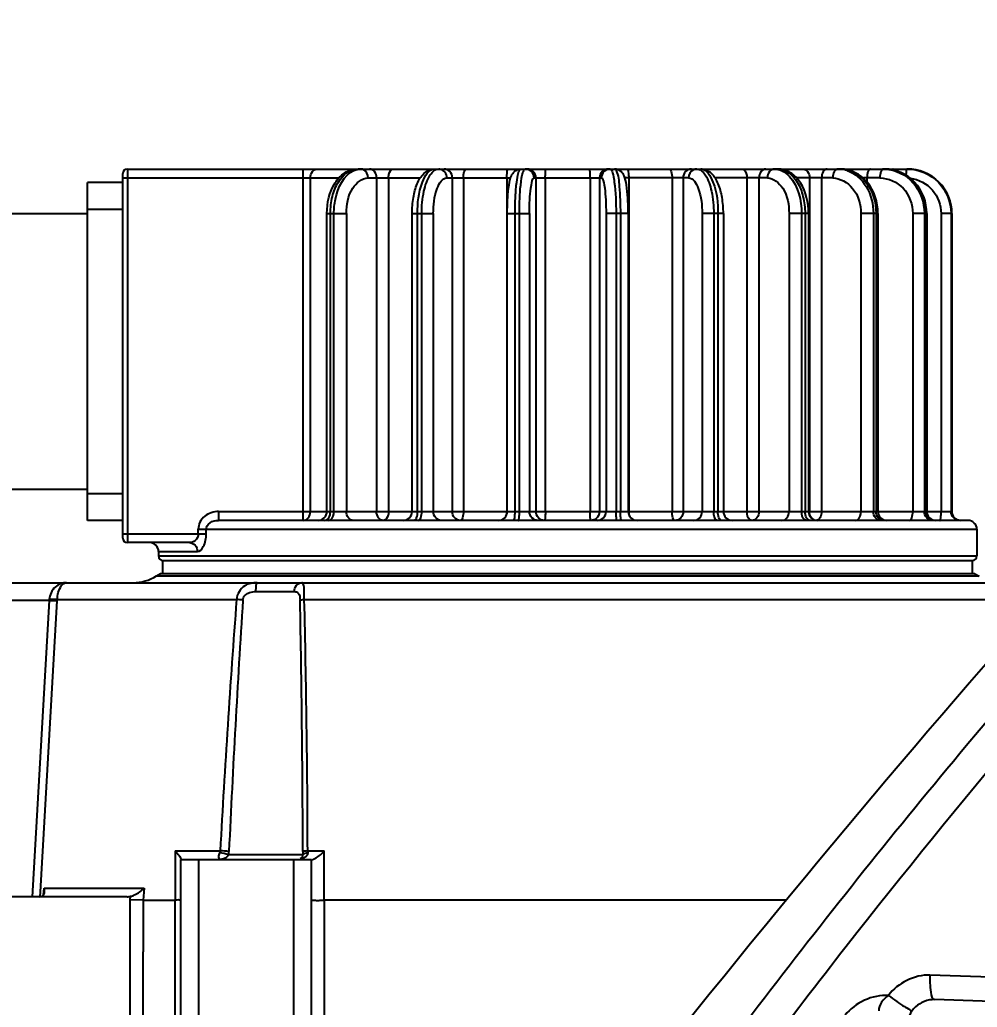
# Model space of a CAD drawing. Header units: millimetres. Extents: x 7426 to 8737, y 124 to 421.
# Drawn here: x 8491.966 to 8495.554, y 338.988 to 342.688 of the extents above; entities that cross this region are included whole.
import ezdxf

# ---------------------------------------------------------------- set-up
doc = ezdxf.new("R2010")
doc.units = ezdxf.units.MM
doc.layers.add('外形图', color=7, linetype='Continuous')
doc.layers.add('尺寸标注', color=7, linetype='Continuous')
doc.styles.add('微软雅黑', font='msyh.ttc')
doc.dimstyles.new('尺寸标注_1_30比例', dxfattribs={"dimtxt": 2.1, "dimasz": 1.7, "dimexe": 0.5, "dimexo": 0.4, "dimgap": 0.5, "dimtad": 1, "dimdec": 1, "dimlfac": 30, "dimdsep": 46, "dimtxsty": '微软雅黑', "dimcen": 0.09, "dimadec": 0, "dimazin": 0, "dimtp": 0.01, "dimtm": 0.01, "dimtfac": 1, "dimtdec": 1, "dimtofl": 0, "dimtmove": 0, "dimatfit": 3, "dimfxl": 1, "dimtolj": 1, "dimarcsym": 0})

# ---------------------------------------------------------------- blocks, each defined once
blk = doc.blocks.new('*D1302')
at = {"layer": 'Defpoints', "color": 0}
for p in [(8500.291, 366.8456), (8435.7561, 338.8456), (8500.9407, 338.8456)]:
    blk.add_point(p, dxfattribs=at)
at = {"layer": '尺寸标注', "color": 0, "linetype": 'Continuous', "lineweight": -2}
for p, q in [((8499.891, 366.8456), (8435.2561, 366.8456)), ((8435.7561, 365.1456), (8435.7561, 340.5456)), ((8500.5407, 338.8456), (8435.2561, 338.8456))]:
    blk.add_line(p, q, dxfattribs=at)
at = {"layer": '尺寸标注', "color": 0}
for points in [[(8436.0394, 365.1456), (8435.4728, 365.1456), (8435.7561, 366.8456)], [(8435.4728, 340.5456), (8436.0394, 340.5456), (8435.7561, 338.8456)]]:
    blk.add_solid(points, dxfattribs=at)
at = {"layer": '尺寸标注', "color": 0, "insert": (8433.0856, 352.8456), "char_height": 2.1, "attachment_point": 2, "rotation": 90, "style": '微软雅黑'}
blk.add_mtext('\\A1;\\A1;840', dxfattribs=at)
blk = doc.blocks.new('*D1304')
at = {"layer": 'Defpoints', "color": 0}
for p in [(8500.291, 339.5177), (8494.6243, 322.9985), (8500.291, 311.0744)]:
    blk.add_point(p, dxfattribs=at)
at = {"layer": '外形图', "color": 0, "linetype": 'Continuous', "lineweight": -2}
for p, q in [((8500.291, 339.1177), (8500.291, 310.5744)), ((8494.6243, 322.5985), (8494.6243, 310.5744)), ((8496.3243, 311.0744), (8498.591, 311.0744))]:
    blk.add_line(p, q, dxfattribs=at)
at = {"layer": '外形图', "color": 0}
for points in [[(8496.3243, 311.3577), (8496.3243, 310.791), (8494.6243, 311.0744)], [(8498.591, 310.791), (8498.591, 311.3577), (8500.291, 311.0744)]]:
    blk.add_solid(points, dxfattribs=at)
at = {"layer": '外形图', "color": 0, "insert": (8497.4577, 313.7557), "char_height": 2.1, "attachment_point": 2, "style": '微软雅黑'}
blk.add_mtext('\\A1;\\A1;170', dxfattribs=at)
blk = doc.blocks.new('*D1312')
at = {"layer": 'Defpoints', "color": 0}
for p in [(8446.9497, 343.7077), (8494.6243, 305.4536), (8446.9497, 277.8046)]:
    blk.add_point(p, dxfattribs=at)
at = {"layer": '尺寸标注', "color": 0, "lineweight": -2}
for p, q in [((8446.9497, 343.3077), (8446.9497, 277.3046)), ((8494.6243, 305.0536), (8494.6243, 277.3046)), ((8492.9243, 277.8046), (8448.6497, 277.8046))]:
    blk.add_line(p, q, dxfattribs=at)
at = {"layer": '尺寸标注', "color": 0}
for points in [[(8448.6497, 278.088), (8448.6497, 277.5213), (8446.9497, 277.8046)], [(8492.9243, 277.5213), (8492.9243, 278.088), (8494.6243, 277.8046)]]:
    blk.add_solid(points, dxfattribs=at)
at = {"layer": '尺寸标注', "color": 0, "insert": (8470.787, 279.3953), "char_height": 2.1, "attachment_point": 5, "style": '微软雅黑'}
blk.add_mtext('\\A1;\\A1;1430', dxfattribs=at)

msp = doc.modelspace()

# ---------------------------------------------------------------- linework, layer by layer
at = {"layer": '外形图', "color": 0, "linetype": 'Continuous'}
for p, q in [((8492.3695, 342.1289), (8492.3695, 340.7289)), ((8492.3695, 342.1289), (8493.8386, 342.1289)), ((8493.0279, 340.8122), (8493.0279, 342.1289)), ((8493.8437, 342.1289), (8494.1953, 342.1289)), ((8493.8546, 342.1232), (8493.8554, 342.1247)), ((8494.2004, 342.1289), (8495.2929, 342.1289)), ((8492.3528, 340.7456), (8492.3528, 342.1122)), ((8492.3528, 342.0956), (8493.1637, 342.0956)), ((8493.0547, 342.0956), (8493.0547, 340.8456)), ((8493.2713, 342.0956), (8493.4683, 342.0956)), ((8493.3031, 342.0956), (8493.3031, 340.8456)), ((8493.3482, 342.0956), (8493.3482, 340.8456)), ((8493.5669, 342.0956), (8493.8054, 342.0956)), ((8493.5869, 342.0956), (8493.5869, 340.8456)), ((8493.6286, 342.0956), (8493.6286, 340.8456)), ((8493.7908, 342.0956), (8493.7908, 340.8456)), ((8493.8933, 342.0956), (8494.1457, 342.0956)), ((8493.9001, 342.0956), (8493.9001, 340.8456)), ((8493.9355, 342.0956), (8493.9355, 340.8456)), ((8494.1035, 342.0956), (8494.1035, 340.8456)), ((8494.1389, 342.0956), (8494.1389, 340.8456)), ((8494.4721, 342.0956), (8494.2336, 342.0956)), ((8494.2482, 342.0956), (8494.2482, 340.8456)), ((8494.4105, 342.0956), (8494.4105, 340.8456)), ((8494.4521, 342.0956), (8494.4521, 340.8456)), ((8494.7677, 342.0956), (8494.5707, 342.0956)), ((8494.6908, 342.0956), (8494.6908, 340.8456)), ((8494.7359, 342.0956), (8494.7359, 340.8456)), ((8495.0123, 342.0956), (8494.8753, 342.0956)), ((8494.9253, 342.0956), (8494.9253, 340.8456)), ((8494.9708, 342.0956), (8494.9708, 340.8456)), ((8495.1892, 342.0956), (8495.1281, 342.0956)), ((8495.1409, 342.0956), (8495.1409, 342.0804)), ((8492.2195, 340.8122), (8492.2195, 342.0789)), ((8492.3528, 342.0789), (8492.2195, 342.0789)), ((8492.2195, 341.9789), (8492.3528, 341.9789)), ((8491.5528, 341.9622), (8492.2195, 341.9622)), ((8493.1171, 340.8456), (8493.1171, 341.9622)), ((8493.1171, 341.9622), (8493.1901, 341.9622)), ((8493.1302, 340.8456), (8493.1302, 341.9622)), ((8493.1434, 340.8456), (8493.1434, 341.9622)), ((8493.1901, 341.9622), (8493.1901, 340.8456)), ((8493.4363, 340.8456), (8493.4363, 341.9622)), ((8493.4363, 341.9622), (8493.5159, 341.9622)), ((8493.4569, 340.8456), (8493.4569, 341.9622)), ((8493.4723, 340.8456), (8493.4723, 341.9622)), ((8493.5159, 341.9622), (8493.5159, 340.8456)), ((8493.793, 340.8456), (8493.793, 341.9622)), ((8493.793, 341.9622), (8493.8759, 341.9622)), ((8493.822, 340.8456), (8493.822, 341.9622)), ((8493.8385, 340.8456), (8493.8385, 341.9622)), ((8493.8759, 341.9622), (8493.8759, 340.8456)), ((8494.1631, 341.9622), (8494.1631, 340.8456)), ((8494.246, 341.9622), (8494.1631, 341.9622)), ((8494.2005, 341.9622), (8494.2005, 340.8456)), ((8494.217, 341.9622), (8494.217, 340.8456)), ((8494.246, 341.9622), (8494.246, 340.8456)), ((8494.5231, 341.9622), (8494.5231, 340.8456)), ((8494.6027, 341.9622), (8494.5231, 341.9622)), ((8494.5667, 341.9622), (8494.5667, 340.8456)), ((8494.5821, 341.9622), (8494.5821, 340.8456)), ((8494.6027, 341.9622), (8494.6027, 340.8456)), ((8494.8489, 341.9622), (8494.8489, 340.8456)), ((8494.9219, 341.9622), (8494.8489, 341.9622)), ((8494.8956, 341.9622), (8494.8956, 340.8456)), ((8494.9088, 341.9622), (8494.9088, 340.8456)), ((8494.9219, 341.9622), (8494.9219, 340.8456)), ((8495.1181, 341.9622), (8495.1181, 340.8456)), ((8495.1818, 341.9622), (8495.1181, 341.9622)), ((8495.1648, 341.9622), (8495.1648, 340.8456)), ((8495.1749, 341.9622), (8495.1749, 340.8456)), ((8495.1818, 341.9622), (8495.1818, 340.8456)), ((8495.3124, 341.9622), (8495.3124, 340.8456)), ((8495.3649, 341.9622), (8495.3124, 341.9622)), ((8495.3559, 341.9622), (8495.3559, 340.8456)), ((8495.3623, 341.9622), (8495.3623, 340.8456)), ((8495.3649, 341.9622), (8495.3649, 340.8456)), ((8495.4186, 341.9622), (8495.4186, 340.8456)), ((8495.4585, 341.9622), (8495.4186, 341.9622)), ((8495.456, 341.9622), (8495.456, 340.8456)), ((8495.4582, 341.9622), (8495.4582, 340.8456)), ((8495.4585, 341.9622), (8495.4585, 340.8456)), ((8491.5528, 340.9289), (8492.2195, 340.9289)), ((8492.3528, 340.9122), (8492.2195, 340.9122)), ((8492.711, 340.8456), (8492.711, 340.8122)), ((8492.711, 340.8456), (8495.4585, 340.8456)), ((8492.3528, 340.8122), (8492.2195, 340.8122)), ((8495.5195, 340.8122), (8492.711, 340.8122)), ((8494.9548, 340.813), (8494.9522, 340.8123)), ((8492.3528, 340.7622), (8492.6645, 340.7622)), ((8492.6351, 340.7622), (8492.6351, 340.7789)), ((8492.6351, 340.7789), (8495.5528, 340.7789)), ((8492.6645, 340.7622), (8492.6645, 340.7789)), ((8495.5528, 340.7789), (8495.5528, 340.6789)), ((8492.6018, 340.7289), (8492.3695, 340.7289)), ((8492.4862, 340.6956), (8492.4862, 340.6789)), ((8492.4862, 340.6956), (8492.6319, 340.6956)), ((8492.4862, 340.6789), (8495.5528, 340.6789)), ((8492.5028, 340.6122), (8492.5028, 340.6622)), ((8492.5028, 340.6622), (8495.5362, 340.6622)), ((8495.5362, 340.6122), (8495.5362, 340.6622)), ((8492.4934, 340.6122), (8492.4783, 340.6039)), ((8495.5607, 340.6039), (8492.4783, 340.6039)), ((8495.5456, 340.6122), (8492.4934, 340.6122)), ((8495.5456, 340.6122), (8495.5607, 340.6039)), ((8491.9195, 340.5789), (8495.8614, 340.5789)), ((8492.8513, 340.5456), (8492.995, 340.5456)), ((8492.0767, 340.5122), (8491.8528, 340.5122)), ((8492.0767, 340.5122), (8492.0127, 339.4022)), ((8492.0442, 339.4207), (8492.1069, 340.5105)), ((8492.0766, 340.5122), (8492.1069, 340.5105)), ((8492.1071, 340.5157), (8492.7785, 340.5157)), ((8493.0324, 340.5157), (8495.723, 340.5157)), ((8492.5482, 339.5738), (8492.5481, 339.3889)), ((8492.5482, 339.5738), (8492.7171, 339.5738)), ((8493.0451, 339.5738), (8493.1069, 339.5738)), ((8493.1069, 339.3889), (8493.1069, 339.5738)), ((8492.5695, 336.5009), (8492.5695, 339.5422)), ((8492.5695, 339.5422), (8493.0595, 339.5422)), ((8492.6362, 339.5422), (8492.6362, 336.5868)), ((8493.027, 339.5589), (8492.7482, 339.5589)), ((8492.9928, 337.0463), (8492.9928, 339.5422)), ((8493.023, 339.548), (8493.0171, 339.544)), ((8493.0249, 339.5504), (8493.023, 339.548)), ((8493.0248, 339.5503), (8493.0249, 339.5504)), ((8493.0266, 339.555), (8493.027, 339.5589)), ((8493.0595, 337.1322), (8493.0595, 339.5422)), ((8492.0431, 339.4021), (8492.0442, 339.4207)), ((8492.0556, 339.4093), (8492.0562, 339.42)), ((8492.0562, 339.42), (8492.057, 339.4338)), ((8492.057, 339.4338), (8492.4323, 339.4338)), ((8492.4323, 339.4338), (8492.4291, 339.3889)), ((8492.3682, 339.4022), (8491.8528, 339.4022)), ((8492.3801, 339.3906), (8492.3811, 339.4037)), ((8492.3801, 336.259), (8492.3801, 339.3906)), ((8492.4291, 339.3889), (8492.3801, 339.3906)), ((8492.4291, 339.3889), (8492.4292, 339.1956)), ((8492.4291, 339.3889), (8492.5481, 339.3889)), ((8492.5481, 336.4733), (8492.5481, 339.3889)), ((8493.1069, 339.3889), (8493.1069, 337.1932)), ((8494.8372, 339.3889), (8493.1069, 339.3889)), ((8492.4291, 336.3213), (8492.4292, 339.1956)), ((8495.927, 339.0899), (8495.3769, 339.1084)), ((8496.1889, 338.9888), (8495.395, 339.0165))]:
    msp.add_line(p, q, dxfattribs=at)
at = {"layer": '外形图', "color": 0}
msp.add_arc((8500.291, 338.8456), 53.7667, 295, 170, dxfattribs=at)
at = {"layer": '外形图', "color": 0, "linetype": 'Continuous'}
for centre, radius, start, end in [((8492.3695, 342.1122), 0.0167, 90, 180), ((8493.2449, 342.0662), 0.0627, 90.0712, 101.793), ((8493.541, 342.0927), 0.0373, 120.1521, 125.0287), ((8493.5361, 342.1005), 0.0284, 80.8726, 89.9669), ((8494.7941, 342.0662), 0.0627, 78.207, 89.9288), ((8495.0325, 342.0242), 0.1047, 84.5418, 89.99), ((8495.0321, 342.0205), 0.1084, 71.3248, 84.4784), ((8495.202, 341.9876), 0.1413, 87.451, 89.998), ((8495.2908, 341.9667), 0.1622, 89.2435, 89.9998), ((8495.494, 342.0971), 0.2076, 176.9134, 177.4086), ((8494.9823, 341.9622), 0.1996, 0.0001, 0.5338), ((8493.0838, 340.8456), 0.0333, 270, 0), ((8493.403, 340.8456), 0.0333, 270, 0), ((8493.7597, 340.8456), 0.0333, 270, 0), ((8494.2793, 340.8456), 0.0333, 180, 270), ((8494.636, 340.8456), 0.0333, 180, 270), ((8494.9552, 340.8456), 0.0333, 180, 270), ((8495.2152, 340.8456), 0.0333, 180, 270), ((8495.3982, 340.8456), 0.0333, 180, 270), ((8495.4918, 340.8456), 0.0333, 180, 270), ((8495.5195, 340.7789), 0.0333, 0, 90), ((8492.3695, 340.7456), 0.0167, 180, 270), ((8492.4528, 340.6956), 0.0333, 0, 90), ((8492.5028, 340.6789), 0.0167, 180, 270), ((8495.5362, 340.6789), 0.0167, 270, 0), ((8492.3905, 340.7456), 0.1667, 270, 301.7883), ((8491.9805, 340.5206), 0.0965, 355.0464, 357.123), ((8491.8876, 340.5231), 0.2197, 356.7026, 358.0691), ((8539.2922, 337.01), 46.6457, 175.68981, 176.84924), ((8547.9404, 336.9851), 55.251, 176.33806, 177.31633), ((8492.5763, 337.5991), 2.9237, 85.5668, 86.0336), ((8441.1855, 339.4719), 51.8414, 0.11075, 1.15183), ((8449.3549, 339.4576), 43.6903, 0.1524, 1.38775), ((8492.6701, 338.3733), 1.2015, 86.1831, 87.757), ((8492.6766, 339.5756), 0.0735, 346.8422, 357.2327), ((8494.4678, 339.577), 1.441, 180.197, 180.721), ((8493.102, 339.5756), 0.0569, 181.8401, 188.5053), ((8492.3682, 339.4606), 0.0584, 269.97, 282.7474), ((8495.3915, 338.9166), 0.1, 88, 179.1694)]:
    msp.add_arc(centre, radius, start, end, dxfattribs=at)
for points, knots in [([(8493.0547, 342.0956), (8493.0547, 342.1038), (8493.059, 342.12), (8493.0744, 342.1289), (8493.0815, 342.1289)], [0, 0, 0, 0, 0.53818, 1, 1, 1, 1]), ([(8493.1171, 341.9622), (8493.1171, 342.0018), (8493.1301, 342.0617), (8493.1807, 342.1177), (8493.2152, 342.1289), (8493.2316, 342.1289)], [0, 0, 0, 0, 0.538385, 0.775934, 1, 1, 1, 1]), ([(8493.1302, 341.9622), (8493.1302, 341.9836), (8493.1354, 342.0249), (8493.1585, 342.0898), (8493.2027, 342.1289), (8493.2316, 342.1289)], [0, 0, 0, 0, 0.306842, 0.585587, 1, 1, 1, 1]), ([(8493.1434, 341.9622), (8493.1434, 341.9802), (8493.1487, 342.0392), (8493.1795, 342.106), (8493.2186, 342.1232)], [0, 0, 0, 0, 0.295943, 1, 1, 1, 1]), ([(8493.3031, 342.0956), (8493.3031, 342.1038), (8493.299, 342.1199), (8493.2837, 342.1289), (8493.2767, 342.1289)], [0, 0, 0, 0, 0.540469, 1, 1, 1, 1]), ([(8493.3482, 342.0956), (8493.3482, 342.0998), (8493.3492, 342.1123), (8493.3579, 342.1289), (8493.3669, 342.1289)], [0, 0, 0, 0, 0.32353, 1, 1, 1, 1]), ([(8493.4363, 341.9622), (8493.4363, 341.9823), (8493.4392, 342.0203), (8493.4526, 342.0718), (8493.4762, 342.1144), (8493.5061, 342.1289), (8493.5207, 342.1289)], [0, 0, 0, 0, 0.296557, 0.560294, 0.78414, 1, 1, 1, 1]), ([(8493.4569, 341.9622), (8493.4569, 342.002), (8493.4602, 342.058), (8493.4985, 342.1289), (8493.5207, 342.1289)], [0, 0, 0, 0, 0.64227, 1, 1, 1, 1]), ([(8493.5015, 342.1251), (8493.5024, 342.1262), (8493.5044, 342.1281), (8493.5071, 342.1289), (8493.5083, 342.1289)], [0, 0, 0, 0, 0.546208, 1, 1, 1, 1]), ([(8493.5869, 342.0956), (8493.5869, 342.104), (8493.5809, 342.1211), (8493.5641, 342.1289), (8493.5561, 342.1289)], [0, 0, 0, 0, 0.513978, 1, 1, 1, 1]), ([(8493.6286, 342.0956), (8493.6286, 342.1035), (8493.6292, 342.1139), (8493.6353, 342.1289), (8493.6394, 342.1289)], [0, 0, 0, 0, 0.656921, 1, 1, 1, 1]), ([(8493.7908, 342.0956), (8493.7908, 342.1034), (8493.7921, 342.112), (8493.7936, 342.1289), (8493.7972, 342.1289)], [0, 0, 0, 0, 0.687504, 1, 1, 1, 1]), ([(8493.793, 341.9622), (8493.793, 341.9817), (8493.7939, 342.0175), (8493.7984, 342.0647), (8493.8045, 342.0994), (8493.8195, 342.1228), (8493.8352, 342.1289), (8493.8437, 342.1289)], [0, 0, 0, 0, 0.310459, 0.569476, 0.758832, 0.864235, 1, 1, 1, 1]), ([(8493.822, 341.9622), (8493.822, 341.9835), (8493.8229, 342.0221), (8493.8271, 342.0762), (8493.8326, 342.1059), (8493.8387, 342.1289), (8493.8437, 342.1289)], [0, 0, 0, 0, 0.375192, 0.694315, 0.910761, 1, 1, 1, 1]), ([(8493.8554, 342.1247), (8493.8561, 342.1259), (8493.8573, 342.1277), (8493.8594, 342.1289), (8493.8603, 342.1289)], [0, 0, 0, 0, 0.598114, 1, 1, 1, 1]), ([(8493.8933, 342.0956), (8493.8933, 342.104), (8493.8863, 342.1217), (8493.8687, 342.1289), (8493.8603, 342.1289)], [0, 0, 0, 0, 0.501519, 1, 1, 1, 1]), ([(8493.9001, 342.0956), (8493.9001, 342.104), (8493.8931, 342.1217), (8493.8755, 342.1289), (8493.8671, 342.1289)], [0, 0, 0, 0, 0.501519, 1, 1, 1, 1]), ([(8493.9355, 342.0956), (8493.9355, 342.0992), (8493.9359, 342.11), (8493.9352, 342.1212), (8493.9373, 342.128)], [0, 0, 0, 0, 0.33761, 1, 1, 1, 1]), ([(8493.9373, 342.128), (8493.9374, 342.1283), (8493.9375, 342.1286), (8493.9377, 342.1289), (8493.9378, 342.1289)], [0, 0, 0, 0, 0.670272, 1, 1, 1, 1]), ([(8494.1017, 342.128), (8494.1016, 342.1283), (8494.1015, 342.1286), (8494.1013, 342.1289), (8494.1012, 342.1289)], [0, 0, 0, 0, 0.670272, 1, 1, 1, 1]), ([(8494.1035, 342.0956), (8494.1035, 342.0992), (8494.1031, 342.11), (8494.1038, 342.1212), (8494.1017, 342.128)], [0, 0, 0, 0, 0.33761, 1, 1, 1, 1]), ([(8494.1719, 342.1289), (8494.1635, 342.1289), (8494.1459, 342.1217), (8494.1389, 342.104), (8494.1389, 342.0956)], [0, 0, 0, 0, 0.498481, 1, 1, 1, 1]), ([(8494.1787, 342.1289), (8494.1703, 342.1289), (8494.1527, 342.1217), (8494.1457, 342.104), (8494.1457, 342.0956)], [0, 0, 0, 0, 0.498481, 1, 1, 1, 1]), ([(8494.1787, 342.1289), (8494.1798, 342.1289), (8494.1824, 342.1272), (8494.1836, 342.1247), (8494.1844, 342.1232)], [0, 0, 0, 0, 0.384372, 1, 1, 1, 1]), ([(8494.246, 341.9622), (8494.246, 341.9817), (8494.2451, 342.0175), (8494.2407, 342.0647), (8494.2345, 342.0994), (8494.2195, 342.1228), (8494.2038, 342.1289), (8494.1953, 342.1289)], [0, 0, 0, 0, 0.310459, 0.569476, 0.758832, 0.864235, 1, 1, 1, 1]), ([(8494.1953, 342.1289), (8494.1963, 342.1289), (8494.1989, 342.1272), (8494.2002, 342.1247), (8494.2009, 342.1232)], [0, 0, 0, 0, 0.384372, 1, 1, 1, 1]), ([(8494.2009, 342.1232), (8494.2098, 342.105), (8494.2135, 342.0492), (8494.217, 341.9961), (8494.217, 341.9622)], [0, 0, 0, 0, 0.373924, 1, 1, 1, 1]), ([(8494.2418, 342.1289), (8494.2454, 342.1289), (8494.2469, 342.112), (8494.2482, 342.1034), (8494.2482, 342.0956)], [0, 0, 0, 0, 0.312496, 1, 1, 1, 1]), ([(8494.3996, 342.1289), (8494.4037, 342.1289), (8494.4098, 342.1139), (8494.4105, 342.1035), (8494.4105, 342.0956)], [0, 0, 0, 0, 0.343079, 1, 1, 1, 1]), ([(8494.4829, 342.1289), (8494.475, 342.1289), (8494.4581, 342.1211), (8494.4521, 342.104), (8494.4521, 342.0956)], [0, 0, 0, 0, 0.486022, 1, 1, 1, 1]), ([(8494.6027, 341.9622), (8494.6027, 341.9823), (8494.5998, 342.0203), (8494.5864, 342.0718), (8494.5628, 342.1144), (8494.5329, 342.1289), (8494.5183, 342.1289)], [0, 0, 0, 0, 0.296557, 0.560294, 0.78414, 1, 1, 1, 1]), ([(8494.5183, 342.1289), (8494.5405, 342.1289), (8494.5788, 342.058), (8494.5821, 342.002), (8494.5821, 341.9622)], [0, 0, 0, 0, 0.35773, 1, 1, 1, 1]), ([(8494.5307, 342.1289), (8494.5319, 342.1289), (8494.5346, 342.1281), (8494.5366, 342.1262), (8494.5375, 342.1251)], [0, 0, 0, 0, 0.453792, 1, 1, 1, 1]), ([(8494.6721, 342.1289), (8494.6746, 342.1289), (8494.6879, 342.1231), (8494.6908, 342.1065), (8494.6908, 342.0956)], [0, 0, 0, 0, 0.187226, 1, 1, 1, 1]), ([(8494.7623, 342.1289), (8494.7553, 342.1289), (8494.74, 342.1199), (8494.7359, 342.1038), (8494.7359, 342.0956)], [0, 0, 0, 0, 0.459531, 1, 1, 1, 1]), ([(8494.9219, 341.9622), (8494.9219, 342.0018), (8494.9089, 342.0617), (8494.8583, 342.1177), (8494.8238, 342.1289), (8494.8074, 342.1289)], [0, 0, 0, 0, 0.538385, 0.775934, 1, 1, 1, 1]), ([(8494.8074, 342.1289), (8494.8363, 342.1289), (8494.8805, 342.0898), (8494.9036, 342.0249), (8494.9088, 341.9836), (8494.9088, 341.9622)], [0, 0, 0, 0, 0.414413, 0.693158, 1, 1, 1, 1]), ([(8494.8204, 342.1232), (8494.8318, 342.1182), (8494.8809, 342.0787), (8494.8956, 342.0108), (8494.8956, 341.9622)], [0, 0, 0, 0, 0.2048, 1, 1, 1, 1]), ([(8494.9002, 342.1289), (8494.9069, 342.1289), (8494.9217, 342.1195), (8494.9253, 342.1038), (8494.9253, 342.0956)], [0, 0, 0, 0, 0.451095, 1, 1, 1, 1]), ([(8495.0326, 342.1289), (8495.0312, 342.1289), (8495.0285, 342.1284), (8495.026, 342.1271), (8495.0248, 342.1264)], [0, 0, 0, 0, 0.484443, 1, 1, 1, 1]), ([(8495.1818, 341.9641), (8495.1814, 342.0048), (8495.1581, 342.0861), (8495.0796, 342.1289), (8495.0427, 342.1289)], [0, 0, 0, 0, 0.524482, 1, 1, 1, 1]), ([(8495.0427, 342.1289), (8495.0779, 342.1289), (8495.1541, 342.0839), (8495.1749, 342.0036), (8495.1749, 341.9622)], [0, 0, 0, 0, 0.459531, 1, 1, 1, 1]), ([(8495.0668, 342.1232), (8495.096, 342.1134), (8495.149, 342.0646), (8495.1648, 341.9972), (8495.1648, 341.9622)], [0, 0, 0, 0, 0.467934, 1, 1, 1, 1]), ([(8495.1488, 342.1264), (8495.1479, 342.1254), (8495.1463, 342.1231), (8495.1452, 342.1205), (8495.1446, 342.1191)], [0, 0, 0, 0, 0.45336, 1, 1, 1, 1]), ([(8495.1537, 342.1289), (8495.1528, 342.1289), (8495.1509, 342.1283), (8495.1495, 342.1271), (8495.1488, 342.1264)], [0, 0, 0, 0, 0.456309, 1, 1, 1, 1]), ([(8495.1971, 342.1264), (8495.1962, 342.1254), (8495.1946, 342.1231), (8495.1935, 342.1205), (8495.1929, 342.1191)], [0, 0, 0, 0, 0.45336, 1, 1, 1, 1]), ([(8495.202, 342.1289), (8495.2011, 342.1289), (8495.1992, 342.1283), (8495.1978, 342.1271), (8495.1971, 342.1264)], [0, 0, 0, 0, 0.456309, 1, 1, 1, 1]), ([(8495.2082, 342.1287), (8495.2471, 342.127), (8495.3276, 342.0868), (8495.3559, 342.0033), (8495.3559, 341.9622)], [0, 0, 0, 0, 0.486381, 1, 1, 1, 1]), ([(8495.3649, 341.9622), (8495.3649, 342.0042), (8495.3341, 342.0906), (8495.2488, 342.1289), (8495.2083, 342.1289)], [0, 0, 0, 0, 0.508992, 1, 1, 1, 1]), ([(8495.2083, 342.1289), (8495.2481, 342.1289), (8495.3324, 342.0901), (8495.3623, 342.0043), (8495.3623, 341.9622)], [0, 0, 0, 0, 0.486022, 1, 1, 1, 1]), ([(8495.2389, 342.1289), (8495.2385, 342.1289), (8495.2375, 342.1274), (8495.2372, 342.1262), (8495.237, 342.1253)], [0, 0, 0, 0, 0.322938, 1, 1, 1, 1]), ([(8495.2908, 342.1289), (8495.2904, 342.1289), (8495.2878, 342.1257), (8495.2881, 342.1222), (8495.2877, 342.1191)], [0, 0, 0, 0, 0.10171, 1, 1, 1, 1]), ([(8495.4585, 341.9622), (8495.4585, 342.0047), (8495.4235, 342.093), (8495.3352, 342.1289), (8495.2929, 342.1289)], [0, 0, 0, 0, 0.501003, 1, 1, 1, 1]), ([(8495.2929, 342.1289), (8495.3352, 342.1289), (8495.4233, 342.093), (8495.4582, 342.0047), (8495.4582, 341.9622)], [0, 0, 0, 0, 0.498481, 1, 1, 1, 1]), ([(8495.2929, 342.1289), (8495.3348, 342.1283), (8495.4217, 342.0919), (8495.456, 342.0044), (8495.456, 341.9622)], [0, 0, 0, 0, 0.498502, 1, 1, 1, 1]), ([(8493.1901, 341.9622), (8493.1903, 341.9946), (8493.1984, 342.0515), (8493.2482, 342.0952), (8493.2713, 342.0956)], [0, 0, 0, 0, 0.58342, 1, 1, 1, 1]), ([(8493.4723, 341.9622), (8493.4723, 341.9901), (8493.4769, 342.0397), (8493.4922, 342.0884), (8493.5042, 342.1066)], [0, 0, 0, 0, 0.561881, 1, 1, 1, 1]), ([(8493.5159, 341.9622), (8493.516, 341.994), (8493.5185, 342.0392), (8493.5492, 342.0951), (8493.5669, 342.0956)], [0, 0, 0, 0, 0.642229, 1, 1, 1, 1]), ([(8493.8385, 341.9622), (8493.8385, 341.9766), (8493.8396, 342.0248), (8493.8419, 342.0735), (8493.8494, 342.1066)], [0, 0, 0, 0, 0.297845, 1, 1, 1, 1]), ([(8493.8759, 341.9622), (8493.8759, 341.9792), (8493.8766, 342.0102), (8493.88, 342.0533), (8493.8844, 342.0775), (8493.8893, 342.0953), (8493.8933, 342.0956)], [0, 0, 0, 0, 0.375212, 0.694237, 0.910848, 1, 1, 1, 1]), ([(8494.1457, 342.0956), (8494.1497, 342.0953), (8494.1546, 342.0775), (8494.159, 342.0533), (8494.1624, 342.0102), (8494.1631, 341.9792), (8494.1631, 341.9622)], [0, 0, 0, 0, 0.089152, 0.305763, 0.624788, 1, 1, 1, 1]), ([(8494.1896, 342.1066), (8494.1916, 342.0978), (8494.199, 342.05), (8494.2005, 342.0016), (8494.2005, 341.9622)], [0, 0, 0, 0, 0.185429, 1, 1, 1, 1]), ([(8494.4721, 342.0956), (8494.4898, 342.0951), (8494.5205, 342.0392), (8494.523, 341.994), (8494.5231, 341.9622)], [0, 0, 0, 0, 0.357771, 1, 1, 1, 1]), ([(8494.5348, 342.1066), (8494.5468, 342.0884), (8494.5621, 342.0397), (8494.5667, 341.9901), (8494.5667, 341.9622)], [0, 0, 0, 0, 0.438119, 1, 1, 1, 1]), ([(8494.7677, 342.0956), (8494.7908, 342.0952), (8494.8406, 342.0515), (8494.8487, 341.9946), (8494.8489, 341.9622)], [0, 0, 0, 0, 0.41658, 1, 1, 1, 1]), ([(8495.0123, 342.0956), (8495.0404, 342.0952), (8495.1014, 342.0597), (8495.1178, 341.9953), (8495.1181, 341.9622)], [0, 0, 0, 0, 0.459541, 1, 1, 1, 1]), ([(8495.1892, 342.0956), (8495.221, 342.0952), (8495.2886, 342.0647), (8495.3121, 341.9959), (8495.3124, 341.9622)], [0, 0, 0, 0, 0.486026, 1, 1, 1, 1]), ([(8495.3036, 342.0943), (8495.3345, 342.0903), (8495.3954, 342.0581), (8495.4183, 341.9935), (8495.4186, 341.9622)], [0, 0, 0, 0, 0.498582, 1, 1, 1, 1]), ([(8492.2269, 334.0123), (8492.1666, 334.0564), (8492.0741, 334.2002), (8492.0737, 334.4541), (8492.1302, 334.7156), (8492.2546, 335.0737), (8492.4591, 335.5146), (8492.7398, 336.0338), (8493.0436, 336.5468), (8493.4706, 337.2238), (8494.0348, 338.0549), (8494.7507, 339.0284), (8495.7583, 340.2917), (8496.5824, 341.1849), (8497.1591, 341.7522)], [0, 0, 0, 0, 0.023728, 0.050026, 0.078701, 0.108621, 0.170169, 0.232812, 0.295986, 0.359468, 0.486965, 0.614894, 0.743094, 1, 1, 1, 1]), ([(8492.711, 340.8456), (8492.6927, 340.8449), (8492.6548, 340.8346), (8492.6347, 340.797), (8492.6351, 340.7789)], [0, 0, 0, 0, 0.503108, 1, 1, 1, 1]), ([(8493.1231, 340.8122), (8493.1258, 340.8122), (8493.1396, 340.8175), (8493.1434, 340.8345), (8493.1434, 340.8456)], [0, 0, 0, 0, 0.197255, 1, 1, 1, 1]), ([(8493.2166, 340.8122), (8493.2096, 340.8122), (8493.1943, 340.8212), (8493.1901, 340.8373), (8493.1901, 340.8456)], [0, 0, 0, 0, 0.459531, 1, 1, 1, 1]), ([(8493.3296, 340.8122), (8493.3226, 340.8122), (8493.3073, 340.8212), (8493.3031, 340.8373), (8493.3031, 340.8456)], [0, 0, 0, 0, 0.459534, 1, 1, 1, 1]), ([(8493.3482, 340.8456), (8493.3482, 340.8413), (8493.3473, 340.8289), (8493.3385, 340.8122), (8493.3296, 340.8122)], [0, 0, 0, 0, 0.323344, 1, 1, 1, 1]), ([(8493.4442, 340.8122), (8493.4472, 340.8122), (8493.4509, 340.8166), (8493.4526, 340.8206), (8493.4532, 340.822)], [0, 0, 0, 0, 0.664303, 1, 1, 1, 1]), ([(8493.4596, 340.8122), (8493.464, 340.8122), (8493.4717, 340.8264), (8493.4723, 340.8376), (8493.4723, 340.8456)], [0, 0, 0, 0, 0.35773, 1, 1, 1, 1]), ([(8493.5467, 340.8122), (8493.5387, 340.8122), (8493.5218, 340.82), (8493.5159, 340.8371), (8493.5159, 340.8456)], [0, 0, 0, 0, 0.486022, 1, 1, 1, 1]), ([(8493.6177, 340.8122), (8493.6097, 340.8122), (8493.5929, 340.82), (8493.5869, 340.8371), (8493.5869, 340.8456)], [0, 0, 0, 0, 0.486023, 1, 1, 1, 1]), ([(8493.6286, 340.8456), (8493.6286, 340.8376), (8493.6279, 340.8273), (8493.6218, 340.8122), (8493.6177, 340.8122)], [0, 0, 0, 0, 0.655629, 1, 1, 1, 1]), ([(8493.8176, 340.8122), (8493.8186, 340.8122), (8493.8199, 340.8168), (8493.8216, 340.8265), (8493.822, 340.8377), (8493.822, 340.8456)], [0, 0, 0, 0, 0.089256, 0.305783, 1, 1, 1, 1]), ([(8493.8342, 340.8122), (8493.8345, 340.8122), (8493.8371, 340.8154), (8493.8368, 340.8189), (8493.8372, 340.822)], [0, 0, 0, 0, 0.10171, 1, 1, 1, 1]), ([(8493.9089, 340.8122), (8493.9005, 340.8122), (8493.8829, 340.8194), (8493.8759, 340.8371), (8493.8759, 340.8456)], [0, 0, 0, 0, 0.498481, 1, 1, 1, 1]), ([(8493.9355, 340.8456), (8493.9382, 340.8422), (8493.9339, 340.8333), (8493.9356, 340.8227), (8493.9339, 340.8173), (8493.9341, 340.8122), (8493.9332, 340.8122)], [0, 0, 0, 0, 0.381416, 0.700847, 0.919071, 1, 1, 1, 1]), ([(8494.1058, 340.8122), (8494.1049, 340.8122), (8494.105, 340.8172), (8494.1032, 340.8261), (8494.1035, 340.8377), (8494.1035, 340.8456)], [0, 0, 0, 0, 0.08021, 0.296856, 1, 1, 1, 1]), ([(8494.1301, 340.8122), (8494.1385, 340.8122), (8494.1561, 340.8194), (8494.1631, 340.8371), (8494.1631, 340.8456)], [0, 0, 0, 0, 0.498481, 1, 1, 1, 1]), ([(8494.2049, 340.8122), (8494.2045, 340.8122), (8494.2019, 340.8154), (8494.2022, 340.8189), (8494.2018, 340.822)], [0, 0, 0, 0, 0.10171, 1, 1, 1, 1]), ([(8494.2214, 340.8122), (8494.2204, 340.8122), (8494.2191, 340.8168), (8494.2174, 340.8265), (8494.217, 340.8377), (8494.217, 340.8456)], [0, 0, 0, 0, 0.089256, 0.305783, 1, 1, 1, 1]), ([(8494.4213, 340.8122), (8494.4172, 340.8122), (8494.4111, 340.8272), (8494.4105, 340.8376), (8494.4105, 340.8456)], [0, 0, 0, 0, 0.342118, 1, 1, 1, 1]), ([(8494.4521, 340.8456), (8494.4521, 340.8371), (8494.4461, 340.82), (8494.4293, 340.8122), (8494.4213, 340.8122)], [0, 0, 0, 0, 0.513977, 1, 1, 1, 1]), ([(8494.4923, 340.8122), (8494.5003, 340.8122), (8494.5172, 340.82), (8494.5231, 340.8371), (8494.5231, 340.8456)], [0, 0, 0, 0, 0.486022, 1, 1, 1, 1]), ([(8494.5795, 340.8122), (8494.575, 340.8122), (8494.5674, 340.8264), (8494.5667, 340.8376), (8494.5667, 340.8456)], [0, 0, 0, 0, 0.35773, 1, 1, 1, 1]), ([(8494.5948, 340.8122), (8494.5918, 340.8122), (8494.5881, 340.8166), (8494.5864, 340.8206), (8494.5858, 340.822)], [0, 0, 0, 0, 0.664303, 1, 1, 1, 1]), ([(8494.7094, 340.8122), (8494.7069, 340.8122), (8494.6936, 340.818), (8494.6908, 340.8346), (8494.6908, 340.8456)], [0, 0, 0, 0, 0.187333, 1, 1, 1, 1]), ([(8494.7359, 340.8456), (8494.7359, 340.8373), (8494.7317, 340.8212), (8494.7164, 340.8122), (8494.7094, 340.8122)], [0, 0, 0, 0, 0.540463, 1, 1, 1, 1]), ([(8494.8224, 340.8122), (8494.8294, 340.8122), (8494.8447, 340.8212), (8494.8489, 340.8373), (8494.8489, 340.8456)], [0, 0, 0, 0, 0.459531, 1, 1, 1, 1]), ([(8494.9159, 340.8122), (8494.9132, 340.8122), (8494.8994, 340.8175), (8494.8956, 340.8345), (8494.8956, 340.8456)], [0, 0, 0, 0, 0.197255, 1, 1, 1, 1]), ([(8494.9358, 340.8185), (8494.9352, 340.819), (8494.9342, 340.8202), (8494.9332, 340.8214), (8494.9327, 340.822)], [0, 0, 0, 0, 0.494332, 1, 1, 1, 1]), ([(8495.0978, 340.8122), (8495.1005, 340.8122), (8495.1142, 340.8175), (8495.1181, 340.8345), (8495.1181, 340.8456)], [0, 0, 0, 0, 0.197255, 1, 1, 1, 1]), ([(8495.1912, 340.8122), (8495.1842, 340.8122), (8495.169, 340.8212), (8495.1648, 340.8373), (8495.1648, 340.8456)], [0, 0, 0, 0, 0.459531, 1, 1, 1, 1]), ([(8495.2996, 340.8122), (8495.3041, 340.8122), (8495.3117, 340.8264), (8495.3124, 340.8376), (8495.3124, 340.8456)], [0, 0, 0, 0, 0.35773, 1, 1, 1, 1]), ([(8495.3867, 340.8122), (8495.3788, 340.8122), (8495.3619, 340.82), (8495.3559, 340.8371), (8495.3559, 340.8456)], [0, 0, 0, 0, 0.486022, 1, 1, 1, 1]), ([(8495.4143, 340.8122), (8495.4146, 340.8122), (8495.4172, 340.8154), (8495.4169, 340.8189), (8495.4173, 340.822)], [0, 0, 0, 0, 0.10171, 1, 1, 1, 1]), ([(8492.3392, 334.0587), (8492.2874, 334.0967), (8492.2123, 334.2256), (8492.2185, 334.4439), (8492.2666, 334.67), (8492.37, 334.9785), (8492.5385, 335.3586), (8492.849, 335.958), (8493.2834, 336.6911), (8493.8441, 337.5517), (8494.4367, 338.3956), (8495.2662, 339.4968), (8495.9341, 340.289), (8496.4017, 340.7968)], [0, 0, 0, 0, 0.023879, 0.050687, 0.079667, 0.109726, 0.171346, 0.23396, 0.360461, 0.487782, 0.61552, 0.743517, 1, 1, 1, 1]), ([(8492.6645, 340.7789), (8492.6645, 340.7884), (8492.6787, 340.8081), (8492.6999, 340.8122), (8492.711, 340.8122)], [0, 0, 0, 0, 0.461575, 1, 1, 1, 1]), ([(8492.6351, 340.7622), (8492.6352, 340.7528), (8492.6264, 340.7354), (8492.6093, 340.7289), (8492.6018, 340.7289)], [0, 0, 0, 0, 0.556536, 1, 1, 1, 1]), ([(8492.6319, 340.6956), (8492.6415, 340.6956), (8492.6617, 340.7205), (8492.6645, 340.7457), (8492.6645, 340.7622)], [0, 0, 0, 0, 0.366806, 1, 1, 1, 1]), ([(8492.6018, 340.7289), (8492.6096, 340.7289), (8492.6262, 340.721), (8492.6319, 340.7039), (8492.6319, 340.6956)], [0, 0, 0, 0, 0.48238, 1, 1, 1, 1]), ([(8492.1418, 340.5789), (8492.1264, 340.5789), (8492.0927, 340.5664), (8492.0778, 340.5329), (8492.0769, 340.5157)], [0, 0, 0, 0, 0.471206, 1, 1, 1, 1]), ([(8492.1071, 340.5157), (8492.1073, 340.5246), (8492.1095, 340.5478), (8492.1257, 340.5789), (8492.1418, 340.5789)], [0, 0, 0, 0, 0.355657, 1, 1, 1, 1]), ([(8492.8554, 340.5789), (8492.8396, 340.5789), (8492.8021, 340.5723), (8492.7796, 340.5357), (8492.7785, 340.5157)], [0, 0, 0, 0, 0.44032, 1, 1, 1, 1]), ([(8492.8513, 340.5456), (8492.8513, 340.5534), (8492.8517, 340.5648), (8492.8533, 340.5743), (8492.8544, 340.5789), (8492.8554, 340.5789)], [0, 0, 0, 0, 0.695817, 0.918335, 1, 1, 1, 1]), ([(8492.995, 340.5456), (8492.995, 340.5539), (8492.9998, 340.5703), (8493.0157, 340.5789), (8493.023, 340.5789)], [0, 0, 0, 0, 0.530773, 1, 1, 1, 1]), ([(8493.0324, 340.5157), (8493.0324, 340.5263), (8493.0319, 340.5444), (8493.0325, 340.5638), (8493.0277, 340.5789), (8493.023, 340.5789)], [0, 0, 0, 0, 0.486298, 0.78579, 1, 1, 1, 1]), ([(8492.8022, 340.514), (8492.8029, 340.5205), (8492.8086, 340.5337), (8492.8211, 340.5396), (8492.8272, 340.5421)], [0, 0, 0, 0, 0.497746, 1, 1, 1, 1]), ([(8492.995, 340.5456), (8493.0002, 340.5456), (8493.0154, 340.5396), (8493.0163, 340.5229), (8493.0165, 340.514)], [0, 0, 0, 0, 0.367672, 1, 1, 1, 1]), ([(8492.1071, 340.5157), (8492.1054, 340.5156), (8492.0954, 340.5152), (8492.0853, 340.5154), (8492.0769, 340.5157)], [0, 0, 0, 0, 0.166236, 1, 1, 1, 1]), ([(8493.0165, 340.514), (8493.0173, 340.5142), (8493.0226, 340.5151), (8493.028, 340.5154), (8493.0324, 340.5157)], [0, 0, 0, 0, 0.161891, 1, 1, 1, 1]), ([(8492.5482, 339.5738), (8492.5537, 339.5683), (8492.5611, 339.5591), (8492.5695, 339.5484), (8492.5695, 339.5437)], [0, 0, 0, 0, 0.624916, 1, 1, 1, 1]), ([(8492.7175, 339.5422), (8492.7164, 339.5422), (8492.7129, 339.5439), (8492.7116, 339.5542), (8492.7134, 339.562), (8492.7155, 339.5672)], [0, 0, 0, 0, 0.111258, 0.38428, 1, 1, 1, 1]), ([(8492.7171, 339.5738), (8492.717, 339.5727), (8492.7166, 339.5704), (8492.7159, 339.5683), (8492.7155, 339.5672)], [0, 0, 0, 0, 0.496388, 1, 1, 1, 1]), ([(8493.0451, 339.5738), (8493.0408, 339.5737), (8493.0353, 339.5726), (8493.0281, 339.5734), (8493.0269, 339.5721)], [0, 0, 0, 0, 0.70074, 1, 1, 1, 1]), ([(8493.027, 339.5589), (8493.0273, 339.5613), (8493.0315, 339.5635), (8493.0348, 339.5647), (8493.036, 339.5651)], [0, 0, 0, 0, 0.643923, 1, 1, 1, 1]), ([(8493.0668, 339.5428), (8493.0703, 339.5438), (8493.0854, 339.552), (8493.0979, 339.5638), (8493.1069, 339.5738)], [0, 0, 0, 0, 0.210593, 1, 1, 1, 1]), ([(8492.7482, 339.5589), (8492.7459, 339.5558), (8492.7383, 339.5464), (8492.7256, 339.5422), (8492.7175, 339.5422)], [0, 0, 0, 0, 0.322727, 1, 1, 1, 1]), ([(8493.0249, 339.5504), (8493.0253, 339.5511), (8493.026, 339.5526), (8493.0264, 339.5542), (8493.0266, 339.555)], [0, 0, 0, 0, 0.478418, 1, 1, 1, 1]), ([(8493.0635, 339.5422), (8493.064, 339.5422), (8493.0652, 339.5423), (8493.0662, 339.5426), (8493.0668, 339.5428)], [0, 0, 0, 0, 0.462274, 1, 1, 1, 1]), ([(8492.0407, 339.4022), (8492.0457, 339.4022), (8492.056, 339.4057), (8492.0591, 339.4155), (8492.0593, 339.4199)], [0, 0, 0, 0, 0.535345, 1, 1, 1, 1]), ([(8492.3811, 339.4037), (8492.3863, 339.4048), (8492.4052, 339.4116), (8492.4219, 339.4236), (8492.4323, 339.4338)], [0, 0, 0, 0, 0.268366, 1, 1, 1, 1]), ([(8492.5695, 339.3906), (8492.5695, 339.3887), (8492.558, 339.3911), (8492.5534, 339.3891), (8492.5481, 339.3889)], [0, 0, 0, 0, 0.263367, 1, 1, 1, 1]), ([(8493.0595, 339.3898), (8493.0595, 339.3884), (8493.0676, 339.3893), (8493.0755, 339.3883), (8493.0911, 339.3888), (8493.1015, 339.3887), (8493.1069, 339.3889)], [0, 0, 0, 0, 0.088711, 0.327582, 0.657678, 1, 1, 1, 1]), ([(8495.3769, 339.1084), (8495.3756, 339.0871), (8495.3767, 339.0617), (8495.3845, 339.0169), (8495.395, 339.0165)], [0, 0, 0, 0, 0.670516, 1, 1, 1, 1]), ([(8495.2214, 339.0324), (8495.2315, 339.0248), (8495.2508, 339.0111), (8495.2789, 338.9905), (8495.2954, 338.9836), (8495.3087, 338.9727), (8495.3104, 338.9751)], [0, 0, 0, 0, 0.357953, 0.68535, 0.914502, 1, 1, 1, 1])]:
    msp.add_open_spline(points, degree=3, knots=knots, dxfattribs=at)
for points in [[(8493.2186, 342.1232), (8493.2229, 342.1251), (8493.2275, 342.1266), (8493.2321, 342.1276)], [(8493.255, 342.1264), (8493.2519, 342.128), (8493.2483, 342.1289), (8493.2449, 342.1289)], [(8493.2713, 342.0956), (8493.2713, 342.1072), (8493.2653, 342.121), (8493.255, 342.1264)], [(8493.5042, 342.1066), (8493.5084, 342.1129), (8493.5134, 342.1189), (8493.5196, 342.1232)], [(8493.5223, 342.1249), (8493.5264, 342.1273), (8493.5313, 342.1289), (8493.5361, 342.1289)], [(8493.5669, 342.0956), (8493.5669, 342.1096), (8493.5545, 342.1263), (8493.5406, 342.1285)], [(8493.8494, 342.1066), (8493.8507, 342.1122), (8493.8521, 342.118), (8493.8546, 342.1232)], [(8494.1844, 342.1232), (8494.1869, 342.118), (8494.1883, 342.1122), (8494.1896, 342.1066)], [(8494.4911, 342.1264), (8494.4801, 342.1214), (8494.4721, 342.1076), (8494.4721, 342.0956)], [(8494.5029, 342.1289), (8494.4989, 342.1289), (8494.4948, 342.128), (8494.4911, 342.1264)], [(8494.5029, 342.1289), (8494.5087, 342.1289), (8494.5147, 342.1265), (8494.5194, 342.1232)], [(8494.5194, 342.1232), (8494.5256, 342.1189), (8494.5306, 342.1129), (8494.5348, 342.1066)], [(8494.7754, 342.1191), (8494.7703, 342.1126), (8494.7677, 342.1038), (8494.7677, 342.0956)], [(8494.7941, 342.1289), (8494.7871, 342.1289), (8494.7798, 342.1246), (8494.7754, 342.1191)], [(8494.8069, 342.1276), (8494.8115, 342.1266), (8494.8161, 342.1251), (8494.8204, 342.1232)], [(8494.9767, 342.1191), (8494.9725, 342.1122), (8494.9708, 342.1037), (8494.9708, 342.0956)], [(8494.9911, 342.1289), (8494.9853, 342.1289), (8494.9797, 342.1241), (8494.9767, 342.1191)], [(8495.0182, 342.1191), (8495.014, 342.1122), (8495.0123, 342.1037), (8495.0123, 342.0956)], [(8495.0248, 342.1264), (8495.0221, 342.1245), (8495.0199, 342.1219), (8495.0182, 342.1191)], [(8495.0682, 342.1289), (8495.0766, 342.1289), (8495.0854, 342.1242), (8495.0906, 342.1177)], [(8495.1446, 342.1191), (8495.1418, 342.1117), (8495.1409, 342.1035), (8495.1409, 342.0956)], [(8495.1929, 342.1191), (8495.1901, 342.1117), (8495.1892, 342.1035), (8495.1892, 342.0956)], [(8495.2877, 342.1191), (8495.2872, 342.1155), (8495.2869, 342.1119), (8495.2867, 342.1083)], [(8490.6116, 334.0122), (8492.7705, 336.6432), (8494.6841, 339.4977), (8497.0967, 341.8982)], [(8493.0381, 340.8148), (8493.0415, 340.8165), (8493.0445, 340.819), (8493.0468, 340.822)], [(8493.0468, 340.822), (8493.052, 340.8284), (8493.0547, 340.8373), (8493.0547, 340.8456)], [(8493.1099, 340.8122), (8493.1157, 340.8122), (8493.1212, 340.817), (8493.1242, 340.822)], [(8493.1242, 340.822), (8493.1285, 340.8289), (8493.1302, 340.8375), (8493.1302, 340.8456)], [(8493.4532, 340.822), (8493.456, 340.8294), (8493.4569, 340.8376), (8493.4569, 340.8456)], [(8493.7903, 340.8325), (8493.7907, 340.8369), (8493.7908, 340.8412), (8493.7908, 340.8456)], [(8493.8372, 340.822), (8493.8382, 340.8298), (8493.8385, 340.8377), (8493.8385, 340.8456)], [(8493.9098, 340.822), (8493.9038, 340.828), (8493.9001, 340.8371), (8493.9001, 340.8456)], [(8493.9332, 340.8122), (8493.9247, 340.8122), (8493.9158, 340.816), (8493.9098, 340.822)], [(8494.1389, 340.8456), (8494.1389, 340.8356), (8494.1335, 340.8248), (8494.1256, 340.8189)], [(8494.2018, 340.822), (8494.2008, 340.8298), (8494.2005, 340.8377), (8494.2005, 340.8456)], [(8494.2482, 340.8456), (8494.2482, 340.8412), (8494.2483, 340.8369), (8494.2487, 340.8325)], [(8494.5858, 340.822), (8494.583, 340.8294), (8494.5821, 340.8376), (8494.5821, 340.8456)], [(8494.9148, 340.822), (8494.9105, 340.8289), (8494.9088, 340.8375), (8494.9088, 340.8456)], [(8494.9291, 340.8122), (8494.9233, 340.8122), (8494.9178, 340.817), (8494.9148, 340.822)], [(8494.9327, 340.822), (8494.9277, 340.8286), (8494.9253, 340.8373), (8494.9253, 340.8456)], [(8494.9654, 340.823), (8494.963, 340.8187), (8494.9594, 340.8146), (8494.9548, 340.813)], [(8494.9708, 340.8456), (8494.9708, 340.8378), (8494.9692, 340.8297), (8494.9654, 340.823)], [(8495.1827, 340.822), (8495.1775, 340.8285), (8495.1749, 340.8373), (8495.1749, 340.8456)], [(8495.2014, 340.8122), (8495.1944, 340.8122), (8495.1871, 340.8165), (8495.1827, 340.822)], [(8495.3713, 340.822), (8495.3656, 340.8282), (8495.3623, 340.8371), (8495.3623, 340.8456)], [(8495.3813, 340.8148), (8495.3776, 340.8164), (8495.3741, 340.819), (8495.3713, 340.822)], [(8495.4173, 340.822), (8495.4184, 340.8298), (8495.4186, 340.8377), (8495.4186, 340.8456)], [(8495.4657, 340.822), (8495.4597, 340.828), (8495.456, 340.8371), (8495.456, 340.8456)], [(8495.4679, 340.822), (8495.4619, 340.828), (8495.4582, 340.8371), (8495.4582, 340.8456)], [(8495.4891, 340.8122), (8495.4806, 340.8122), (8495.4716, 340.816), (8495.4657, 340.822)], [(8495.4912, 340.8122), (8495.4828, 340.8122), (8495.4738, 340.816), (8495.4679, 340.822)], [(8493.0279, 340.8122), (8493.0314, 340.8122), (8493.035, 340.8131), (8493.0381, 340.8148)], [(8494.1256, 340.8189), (8494.1201, 340.8147), (8494.1128, 340.8122), (8494.1058, 340.8122)], [(8495.3931, 340.8122), (8495.3891, 340.8122), (8495.385, 340.8131), (8495.3813, 340.8148)], [(8492.8272, 340.5421), (8492.8349, 340.5447), (8492.8432, 340.5456), (8492.8513, 340.5456)], [(8492.7482, 339.5589), (8492.7375, 339.5623), (8492.7266, 339.5653), (8492.7155, 339.5672)], [(8493.0457, 339.5672), (8493.0477, 339.556), (8493.0321, 339.5458), (8493.0209, 339.5435)], [(8493.036, 339.5651), (8493.0392, 339.5661), (8493.0424, 339.5667), (8493.0457, 339.5672)], [(8492.0593, 339.4199), (8492.0596, 339.4246), (8492.0586, 339.4294), (8492.057, 339.4338)], [(8495.3769, 339.1084), (8495.3192, 339.1104), (8495.2553, 339.0791), (8495.2214, 339.0324)], [(8495.2214, 339.0324), (8495.1619, 339.0356), (8495.0951, 339.0052), (8495.0587, 338.958)], [(8495.2214, 339.0324), (8495.2035, 339.0186), (8495.1828, 338.997), (8495.1859, 338.9746)]]:
    msp.add_open_spline(points, degree=3, dxfattribs=at)

# ---------------------------------------------------------------- dimensions: what is measured, and where the dimension line sits
dim = msp.add_linear_dim(base=(8500.291, 311.0744), p1=(8494.6243, 322.9985), p2=(8500.291, 339.5177), text='\\A1;170', dimstyle='尺寸标注_1_30比例', dxfattribs=at)
dim.commit()
dim.dimension.update_dxf_attribs({"geometry": '*D1304', "text_midpoint": (8497.4577, 311.0744), "dimtype": 160})
at = {"layer": '尺寸标注', "color": 0, "linetype": 'Continuous'}
dim = msp.add_linear_dim(base=(8435.7561, 338.8456), p1=(8500.291, 366.8456), p2=(8500.9407, 338.8456), angle=270, text='\\A1;840', dimstyle='尺寸标注_1_30比例', dxfattribs=at)
dim.commit()
dim.dimension.update_dxf_attribs({"geometry": '*D1302', "text_midpoint": (8435.7561, 352.8456), "dimtype": 160})
at = {"layer": '尺寸标注'}
dim = msp.add_linear_dim(base=(8446.9497, 277.8046), p1=(8494.6243, 305.4536), p2=(8446.9497, 343.7077), text='\\A1;1430', dimstyle='尺寸标注_1_30比例', dxfattribs=at)
dim.commit()
dim.dimension.update_dxf_attribs({"geometry": '*D1312', "text_midpoint": (8470.787, 279.3953)})

doc.saveas('drawing.dxf')
